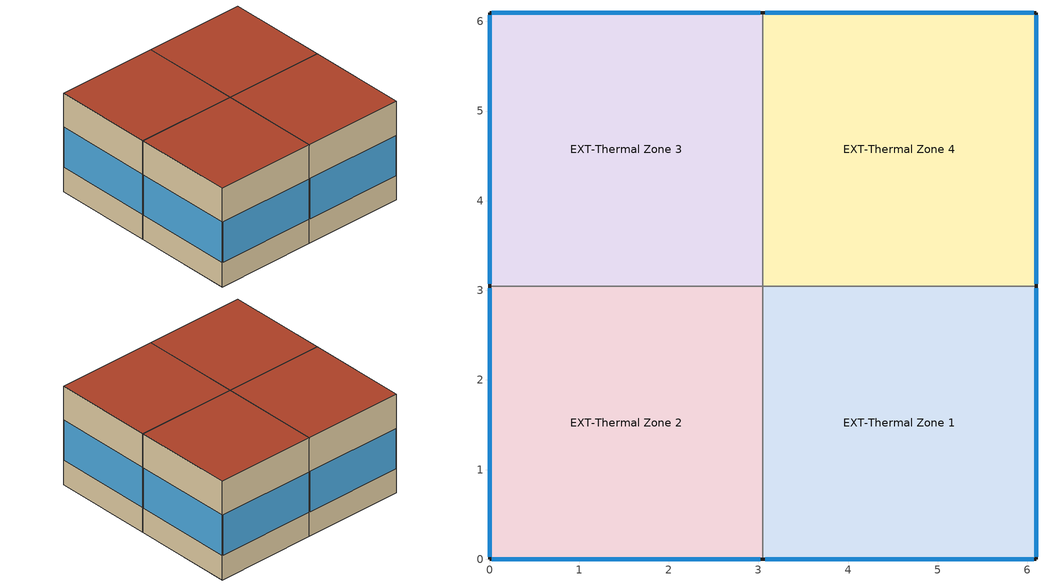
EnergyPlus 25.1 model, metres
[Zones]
EXT-Thermal Zone 1
 floor ground (SlabConstruction): 6.1,3.05 6.1,0 3.05,0 3.05,3.05 z0
 wall outside (ExternalWallConstruction): 3.05,0 6.1,0 6.1,3.05 z0:3.05
 wall to EXT-Thermal Zone 4 (InteriorConstruction): 6.1,3.05 3.05,3.05 z0:3.05
 wall to EXT-Thermal Zone 2 (InteriorConstruction Reversed): 3.05,3.05 3.05,0 z0:3.05
 window (WindowsConstruction): 6.1,0.03 6.1,3.02 / 3.07,0 6.07,0 z0.76:2
 roof outside (RoofConstruction): 6.1,0 6.1,3.05 3.05,3.05 3.05,0 z3.05
EXT-Thermal Zone 2
 floor ground (SlabConstruction): 3.05,3.05 3.05,0 0,0 0,3.05 z0
 wall outside (ExternalWallConstruction): 0,3.05 0,0 3.05,0 z0:3.05
 wall to EXT-Thermal Zone 3 (InteriorConstruction Reversed): 3.05,3.05 0,3.05 z0:3.05
 window (WindowsConstruction): 0.03,0 3.02,0 / 0,3.02 0,0.03 z0.76:2
 roof outside (RoofConstruction): 3.05,0 3.05,3.05 0,3.05 0,0 z3.05
EXT-Thermal Zone 3
 floor ground (SlabConstruction): 3.05,6.1 3.05,3.05 0,3.05 0,6.1 z0
 wall outside (ExternalWallConstruction): 3.05,6.1 0,6.1 0,3.05 z0:3.05
 wall to EXT-Thermal Zone 4 (InteriorConstruction): 3.05,3.05 3.05,6.1 z0:3.05
 window (WindowsConstruction): 3.02,6.1 0.03,6.1 / 0,6.07 0,3.07 z0.76:2
 roof outside (RoofConstruction): 3.05,3.05 3.05,6.1 0,6.1 0,3.05 z3.05
EXT-Thermal Zone 4
 floor ground (SlabConstruction): 6.1,6.1 6.1,3.05 3.05,3.05 3.05,6.1 z0
 wall outside (ExternalWallConstruction): 6.1,3.05 6.1,6.1 3.05,6.1 z0:3.05
 window (WindowsConstruction): 6.07,6.1 3.07,6.1 / 6.1,3.07 6.1,6.07 z0.76:2
 roof outside (RoofConstruction): 6.1,3.05 6.1,6.1 3.05,6.1 3.05,3.05 z3.05
[Building]
Building 1
[Site:Location]
Site 1: Latitude {deg}=0; Longitude {deg}=0; Time Zone {hr}=0; Elevation {m}=0
[Material] Roughness=Rough; Thickness {m}=1; Conductivity {W/m-K}=2; Density {kg/m3}=3; Specific Heat {J/kg-K}=1400; Thermal Absorptance=0.9; Solar Absorptance=0.7; Visible Absorptance=0.7
ExternalWallMat1Name; ExternalWallMat2Name; ExternalWallMat3Name; ExternalWallMat4Name; Massen1Name; Massen2Name; Massen3Name; RoofMat1Name; RoofMat2Name; RoofMat3Name; RoofMat4Name; SlabMat1Name; SlabMat2Name; SlabMat3Name; SlabMat4Name
[WindowMaterial:SimpleGlazingSystem]
Window Material Simple Glazing System 1: U-Factor {W/m2-K}=2; Solar Heat Gain Coefficient=0.1
[Construction]
ExternalWallConstruction: ExternalWallMat1Name, ExternalWallMat2Name, ExternalWallMat3Name, ExternalWallMat4Name
InteriorConstruction: Massen1Name, Massen2Name, Massen3Name
InteriorConstruction Reversed: Massen3Name, Massen2Name, Massen1Name
RoofConstruction: RoofMat1Name, RoofMat2Name, RoofMat3Name, RoofMat4Name
SlabConstruction: SlabMat1Name, SlabMat2Name, SlabMat3Name, SlabMat4Name
WindowsConstruction: Window Material Simple Glazing System 1
[Zone] Multiplier=1; Part of Total Floor Area=Yes
EXT-Thermal Zone 1; EXT-Thermal Zone 2; EXT-Thermal Zone 3; EXT-Thermal Zone 4
[Space]
Name | Zone
EXT-Space 102 | EXT-Thermal Zone 1
EXT-Space 101 | EXT-Thermal Zone 2
EXT-Space 103 | EXT-Thermal Zone 3
EXT-Space 104 | EXT-Thermal Zone 4
[Lights] Schedule=LightSchedule; Design Level Calculation Method=Watts/Area; Watts per Floor Area {W/m2}=2; Fraction Replaceable=1
Name | Zone or ZoneList or Space or SpaceList
Lights 1 | EXT-Space 102
Lights 2 | EXT-Space 101
Lights 3 | EXT-Space 103
Lights 4 | EXT-Space 104
[People] Number of People Schedule=PeopleSchedule; Number of People Calculation Method=People/Area; People per Floor Area {person/m2}=3; Fraction Radiant=0.3; Activity Level Schedule=PeopleActivitySchedule
Name | Zone or ZoneList or Space or SpaceList
People 1 | EXT-Space 102
People 2 | EXT-Space 101
People 3 | EXT-Space 103
People 4 | EXT-Space 104
[ElectricEquipment] Schedule=ElectricEquipmentSched; Design Level Calculation Method=Watts/Area; Watts per Floor Area {W/m2}=1
Name | Zone or ZoneList or Space or SpaceList
Electric Equipment 1 | EXT-Space 102
Electric Equipment 2 | EXT-Space 101
Electric Equipment 3 | EXT-Space 103
Electric Equipment 4 | EXT-Space 104
[Schedule:Day:Interval]
LightSchedule Schedule WeekDay; LightSchedule Schedule Saturday Day; LightSchedule Schedule Sunday Day; LightSchedule Schedule Holiday Day; LightSchedule Summer Design Day; PeopleSchedule Schedule WeekDay; PeopleSchedule Schedule Saturday Day; PeopleSchedule Schedule Sunday Day; PeopleSchedule Schedule Holiday Day; PeopleSchedule Summer Design Day; PeopleActivitySchedule Schedule WeekDay; PeopleActivitySchedule Schedule Saturday Day; PeopleActivitySchedule Schedule Sunday Day; PeopleActivitySchedule Schedule Holiday Day; PeopleActivitySchedule Summer Design Day; PeopleActivitySchedule Winter Design Day; ElectricEquipmentSched Schedule WeekDay; ElectricEquipmentSched Schedule Saturday Day; ElectricEquipmentSched Schedule Sunday Day; ElectricEquipmentSched Schedule Holiday Day; ElectricEquipmentSched Summer Design Day: No, 00:15, 20, 00:30, 20, 00:45, 20, 01:00, 20, 01:15, 20, 01:30, 20, 01:45, 20, 02:00, 20, 02:15, 20, 02:30, 20, 02:45, 20, 03:00, 20, 03:15, 20, 03:30, 20, 03:45, 20, 04:00, 20, 04:15, 20, 04:30, 20, 04:45, 20, 05:00, 20, 05:15, 20, 05:30, 20, 05:45, 20, 06:00, 20, 06:15, 20, 06:30, 20, 06:45, 20, 07:00, 20, 07:15, 20, 07:30, 20, 07:45, 20, 08:00, 20, 08:15, 20, 08:30, 20, 08:45, 20, 09:00, 20, 09:15, 20, 09:30, 20, 09:45, 20, 10:00, 20, 10:15, 20, 10:30, 20, 10:45, 20, 11:00, 20, 11:15, 20, 11:30, 20, 11:45, 20, 12:00, 20, 12:15, 20, 12:30, 20, 12:45, 20, 13:00, 20, 13:15, 20, 13:30, 20, 13:45, 20, 14:00, 20, 14:15, 20, 14:30, 20, 14:45, 20, 15:00, 20, 15:15, 20, 15:30, 20, 15:45, 20, 16:00, 20, 16:15, 20, 16:30, 20, 16:45, 20, 17:00, 20, 17:15, 20, 17:30, 20, 17:45, 20, 18:00, 20, 18:15, 20, 18:30, 20, 18:45, 20, 19:00, 20, 19:15, 20, 19:30, 20, 19:45, 20, 20:00, 20, 20:15, 20, 20:30, 20, 20:45, 20, 21:00, 20, 21:15, 20, 21:30, 20, 21:45, 20, 22:00, 20, 22:15, 20, 22:30, 20, 22:45, 20, 23:00, 20, 23:15, 20, 23:30, 20, 23:45, 20, 24:00, 20
LightSchedule Winter Design Day; PeopleSchedule Winter Design Day; ElectricEquipmentSched Winter Design Day: No, 00:15, 0, 24:00, 0
[Schedule:Week:Daily]
LightSchedule Week Rule - Jan1-Jan3: LightSchedule Schedule WeekDay, LightSchedule Schedule WeekDay, LightSchedule Schedule WeekDay, LightSchedule Schedule WeekDay, LightSchedule Schedule WeekDay, LightSchedule Schedule WeekDay, LightSchedule Schedule Saturday Day, LightSchedule Schedule Holiday Day, LightSchedule Summer Design Day, LightSchedule Winter Design Day, LightSchedule Schedule Holiday Day, LightSchedule Schedule Holiday Day
LightSchedule Week Rule - Jan4-Dec31: LightSchedule Schedule Sunday Day, LightSchedule Schedule WeekDay, LightSchedule Schedule WeekDay, LightSchedule Schedule WeekDay, LightSchedule Schedule WeekDay, LightSchedule Schedule WeekDay, LightSchedule Schedule Saturday Day, LightSchedule Schedule Holiday Day, LightSchedule Summer Design Day, LightSchedule Winter Design Day, LightSchedule Schedule Holiday Day, LightSchedule Schedule Holiday Day
PeopleSchedule Week Rule - Jan1-Jan3: PeopleSchedule Schedule WeekDay, PeopleSchedule Schedule WeekDay, PeopleSchedule Schedule WeekDay, PeopleSchedule Schedule WeekDay, PeopleSchedule Schedule WeekDay, PeopleSchedule Schedule WeekDay, PeopleSchedule Schedule Saturday Day, PeopleSchedule Schedule Holiday Day, PeopleSchedule Summer Design Day, PeopleSchedule Winter Design Day, PeopleSchedule Schedule Holiday Day, PeopleSchedule Schedule Holiday Day
PeopleSchedule Week Rule - Jan4-Dec31: PeopleSchedule Schedule Sunday Day, PeopleSchedule Schedule WeekDay, PeopleSchedule Schedule WeekDay, PeopleSchedule Schedule WeekDay, PeopleSchedule Schedule WeekDay, PeopleSchedule Schedule WeekDay, PeopleSchedule Schedule Saturday Day, PeopleSchedule Schedule Holiday Day, PeopleSchedule Summer Design Day, PeopleSchedule Winter Design Day, PeopleSchedule Schedule Holiday Day, PeopleSchedule Schedule Holiday Day
PeopleActivitySchedule Week Rule - Jan1-Jan3: PeopleActivitySchedule Schedule WeekDay, PeopleActivitySchedule Schedule WeekDay, PeopleActivitySchedule Schedule WeekDay, PeopleActivitySchedule Schedule WeekDay, PeopleActivitySchedule Schedule WeekDay, PeopleActivitySchedule Schedule WeekDay, PeopleActivitySchedule Schedule Saturday Day, PeopleActivitySchedule Schedule Holiday Day, PeopleActivitySchedule Summer Design Day, PeopleActivitySchedule Winter Design Day, PeopleActivitySchedule Schedule Holiday Day, PeopleActivitySchedule Schedule Holiday Day
PeopleActivitySchedule Week Rule - Jan4-Dec31: PeopleActivitySchedule Schedule Sunday Day, PeopleActivitySchedule Schedule WeekDay, PeopleActivitySchedule Schedule WeekDay, PeopleActivitySchedule Schedule WeekDay, PeopleActivitySchedule Schedule WeekDay, PeopleActivitySchedule Schedule WeekDay, PeopleActivitySchedule Schedule Saturday Day, PeopleActivitySchedule Schedule Holiday Day, PeopleActivitySchedule Summer Design Day, PeopleActivitySchedule Winter Design Day, PeopleActivitySchedule Schedule Holiday Day, PeopleActivitySchedule Schedule Holiday Day
ElectricEquipmentSched Week Rule - Jan1-Jan3: ElectricEquipmentSched Schedule WeekDay, ElectricEquipmentSched Schedule WeekDay, ElectricEquipmentSched Schedule WeekDay, ElectricEquipmentSched Schedule WeekDay, ElectricEquipmentSched Schedule WeekDay, ElectricEquipmentSched Schedule WeekDay, ElectricEquipmentSched Schedule Saturday Day, ElectricEquipmentSched Schedule Holiday Day, ElectricEquipmentSched Summer Design Day, ElectricEquipmentSched Winter Design Day, ElectricEquipmentSched Schedule Holiday Day, ElectricEquipmentSched Schedule Holiday Day
ElectricEquipmentSched Week Rule - Jan4-Dec31: ElectricEquipmentSched Schedule Sunday Day, ElectricEquipmentSched Schedule WeekDay, ElectricEquipmentSched Schedule WeekDay, ElectricEquipmentSched Schedule WeekDay, ElectricEquipmentSched Schedule WeekDay, ElectricEquipmentSched Schedule WeekDay, ElectricEquipmentSched Schedule Saturday Day, ElectricEquipmentSched Schedule Holiday Day, ElectricEquipmentSched Summer Design Day, ElectricEquipmentSched Winter Design Day, ElectricEquipmentSched Schedule Holiday Day, ElectricEquipmentSched Schedule Holiday Day
[Schedule:Year]
LightSchedule: LightSchedule Week Rule - Jan1-Jan3, 1, 1, 1, 3, LightSchedule Week Rule - Jan4-Dec31, 1, 4, 12, 31
PeopleSchedule: PeopleSchedule Week Rule - Jan1-Jan3, 1, 1, 1, 3, PeopleSchedule Week Rule - Jan4-Dec31, 1, 4, 12, 31
PeopleActivitySchedule: PeopleActivitySchedule Week Rule - Jan1-Jan3, 1, 1, 1, 3, PeopleActivitySchedule Week Rule - Jan4-Dec31, 1, 4, 12, 31
ElectricEquipmentSched: ElectricEquipmentSched Week Rule - Jan1-Jan3, 1, 1, 1, 3, ElectricEquipmentSched Week Rule - Jan4-Dec31, 1, 4, 12, 31
